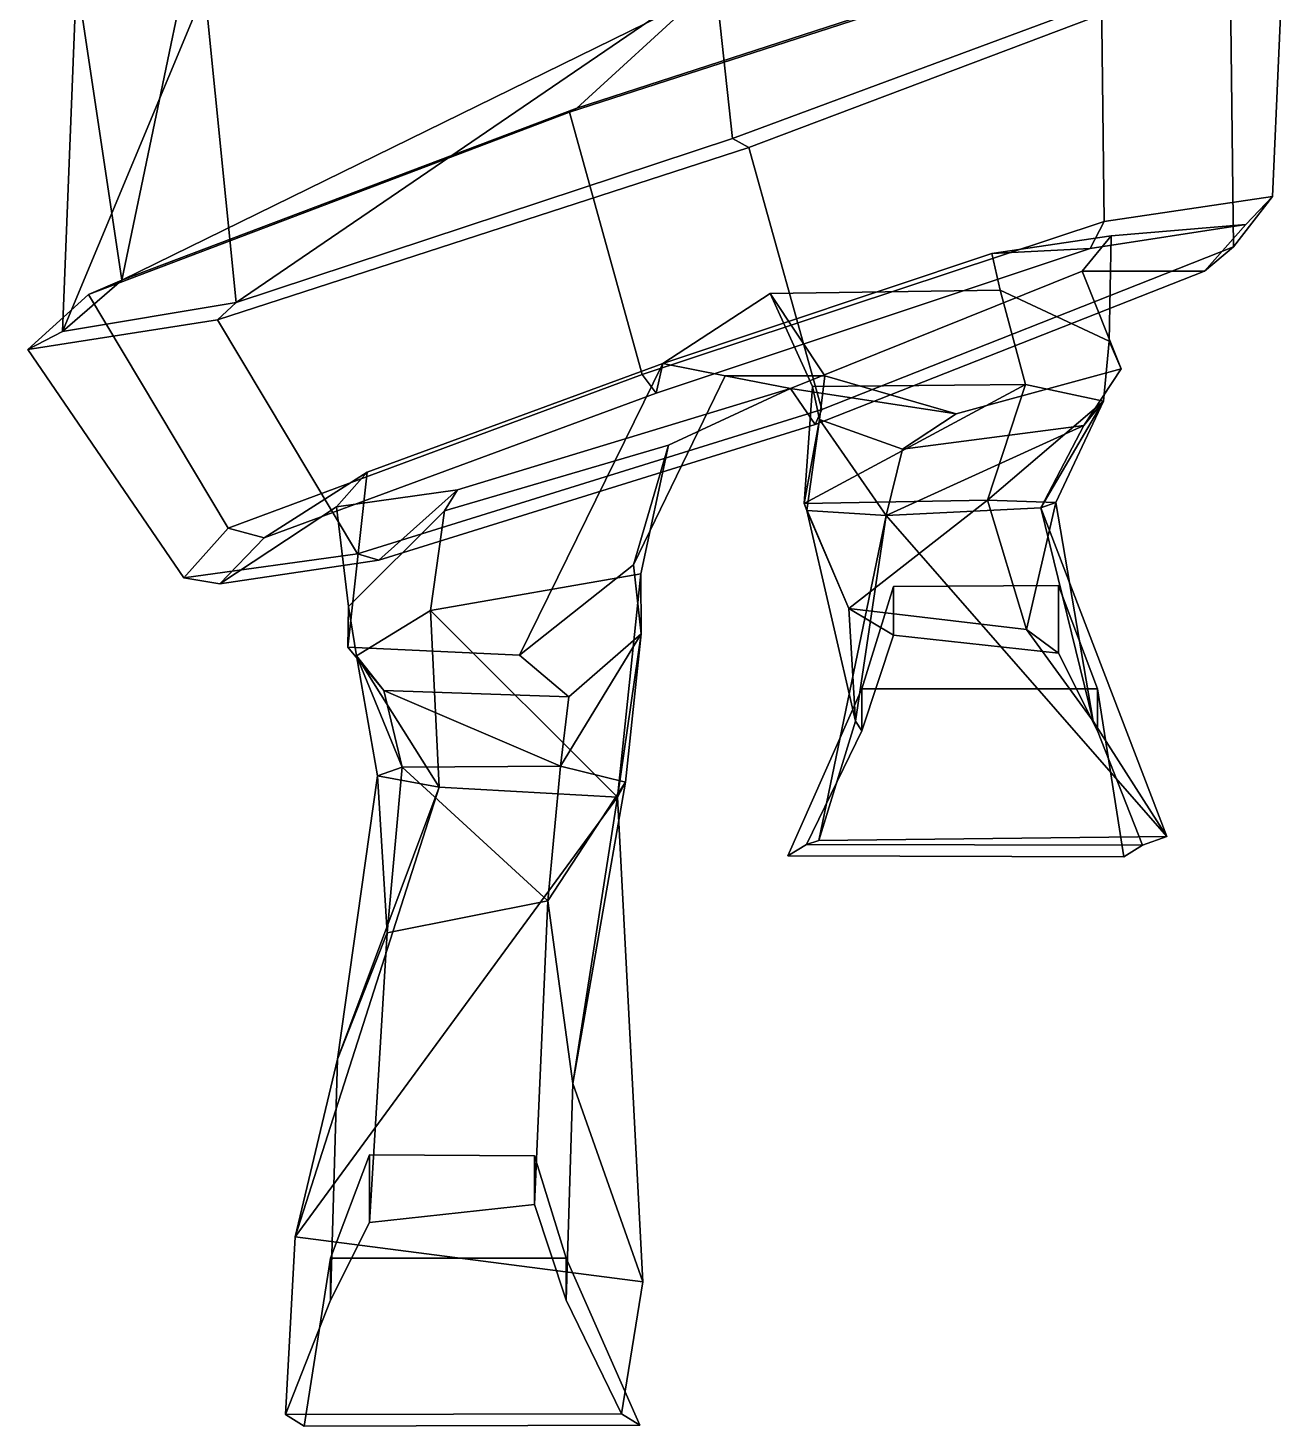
# Model space of a CAD drawing. Extents: x -288 to 196, y -153 to 451.
# Drawn here: x -139.1 to 112.3, y -153 to 126.5 of the extents above; entities that cross this region are included whole.
import ezdxf

# ---------------------------------------------------------------- set-up
doc = ezdxf.new("R2010")
doc.units = 0

msp = doc.modelspace()

# ---------------------------------------------------------------- linework, layer by layer
for points in [[(75.477081, 144.109436, 99.723579), (76.169029, 87.824127, 95.753052), (109.817635, 92.839386, 17.157022), (112.316681, 150.24176, 21.714691)], [(109.817635, 92.839386, 17.157022), (102.020378, 82.744598, -76.605492), (101.32843, 139.029907, -72.634964), (112.316681, 150.24176, 21.714691)], [(-16.228655, 57.271301, 113.219482), (76.169029, 87.824127, 95.753052), (75.477081, 144.109436, 99.723579), (-30.81992, 109.700073, 114.705681)], [(-30.81992, 109.700073, 114.705681), (75.477081, 144.109436, 99.723579), (70.65181, 142.969116, 90.388947), (-29.308701, 110.471741, 102.564415)], [(70.65181, 142.969116, 90.388947), (-5.289701, 132.582275, 116.460648), (-29.308701, 110.471741, 102.564415)], [(-120.318359, 76.118134, 55.250374), (-106.574348, 142.021484, 84.330772), (-129.418167, 136.625061, -1.787463)], [(-120.318359, 76.118134, 55.250374), (-5.289701, 132.582275, 116.460648), (-106.574348, 142.021484, 84.330772)], [(93.529114, 138.473969, -62.140743), (1.82707, 104.443604, -109.469246), (-1.752628, 136.937469, -101.713516)], [(101.32843, 139.029907, -72.634964), (5.095846, 102.644226, -124.87394), (1.82707, 104.443604, -109.469246), (93.529114, 138.473969, -62.140743)], [(102.020378, 82.744598, -76.605492), (19.704723, 50.210754, -126.358894), (5.095846, 102.644226, -124.87394), (101.32843, 139.029907, -72.634964)], [(-120.318359, 76.118134, 55.250374), (-129.418167, 136.625061, -1.787463), (-132.213257, 65.871384, -23.189745)], [(-132.213257, 65.871384, -23.189745), (-129.418167, 136.625061, -1.787463), (-103.721107, 134.141296, -69.640663)], [(-97.441055, 71.622986, -97.279312), (-103.721107, 134.141296, -69.640663), (-1.752628, 136.937469, -101.713516)], [(-97.441055, 71.622986, -97.279312), (-1.752628, 136.937469, -101.713516), (1.82707, 104.443604, -109.469246)], [(-132.213257, 65.871384, -23.189745), (-103.721107, 134.141296, -69.640663), (-97.441055, 71.622986, -97.279312)], [(-120.318359, 76.118134, 55.250374), (-29.308701, 110.471741, 102.564415), (-5.289701, 132.582275, 116.460648)], [(-30.81992, 109.700073, 114.705681), (-29.308701, 110.471741, 102.564415), (-120.318359, 76.118134, 55.250374), (-127.011681, 73.226257, 62.46558)], [(-16.228655, 57.271301, 113.219482), (-30.81992, 109.700073, 114.705681), (-127.011681, 73.226257, 62.46558), (-99.032883, 26.492981, 63.515846)], [(-101.160324, 68.146744, -109.89296), (-97.441055, 71.622986, -97.279312), (1.82707, 104.443604, -109.469246), (5.095846, 102.644226, -124.87394)], [(-73.181526, 21.413452, -108.842697), (-101.160324, 68.146744, -109.89296), (5.095846, 102.644226, -124.87394), (19.704723, 50.210754, -126.358894)], [(76.169029, 87.824127, 95.753052), (73.352821, 82.427063, 86.42852), (104.503532, 87.248871, 15.908809), (109.817635, 92.839386, 17.157022)], [(109.817635, 92.839386, 17.157022), (104.503532, 87.248871, 15.908809), (96.230125, 77.931915, -66.101166), (102.020378, 82.744598, -76.605492)], [(-16.228655, 57.271301, 113.219482), (-13.448518, 53.483536, 100.948975), (73.352821, 82.427063, 86.42852), (76.169029, 87.824127, 95.753052)], [(73.352821, 82.427063, 86.42852), (53.695297, 81.46843, 67.650734), (77.525497, 84.978516, 11.464874), (104.503532, 87.248871, 15.908809)], [(104.503532, 87.248871, 15.908809), (77.525497, 84.978516, 11.464874), (71.77253, 77.916443, -52.875462), (96.230125, 77.931915, -66.101166)], [(53.695297, 81.46843, 67.650734), (55.332916, 74.077179, 49.145977), (77.145195, 63.91127, 15.163898), (77.525497, 84.978516, 11.464874)], [(77.525497, 84.978516, 11.464874), (77.145195, 63.91127, 15.163898), (79.520012, 58.402328, -28.687351), (71.77253, 77.916443, -52.875462)], [(-13.448518, 53.483536, 100.948975), (-12.153022, 59.462616, 80.262505), (53.695297, 81.46843, 67.650734), (73.352821, 82.427063, 86.42852)], [(-12.153022, 59.462616, 80.262505), (9.343263, 73.467438, 56.847851), (55.332916, 74.077179, 49.145977), (53.695297, 81.46843, 67.650734)], [(102.020378, 82.744598, -76.605492), (96.230125, 77.931915, -66.101166), (18.350933, 47.235275, -111.067291), (19.704723, 50.210754, -126.358894)], [(-139.10051, 62.230682, -24.546152), (-127.011681, 73.226257, 62.46558), (-120.318359, 76.118134, 55.250374), (-132.213257, 65.871384, -23.189745)], [(96.230125, 77.931915, -66.101166), (71.77253, 77.916443, -52.875462), (13.379358, 54.445786, -89.969368), (18.350933, 47.235275, -111.067291)], [(71.77253, 77.916443, -52.875462), (79.520012, 58.402328, -28.687351), (46.55418, 49.352295, -62.895729), (13.379358, 54.445786, -89.969368)], [(-127.011681, 73.226257, 62.46558), (-139.10051, 62.230682, -24.546152), (-107.930717, 16.614441, -22.908743), (-99.032883, 26.492981, 63.515846)], [(20.273859, 56.953384, -3.928638), (9.343263, 73.467438, 56.847851), (-12.153022, 59.462616, 80.262505), (0.362401, 57.003479, -3.181487)], [(17.801485, 54.865982, 22.441431), (60.393574, 55.23793, 28.275543), (55.332916, 74.077179, 49.145977), (9.343263, 73.467438, 56.847851)], [(17.801485, 54.865982, 22.441431), (9.343263, 73.467438, 56.847851), (20.273859, 56.953384, -3.928638), (19.181398, 48.231903, -5.254441)], [(60.393574, 55.23793, 28.275543), (76.005348, 51.935577, 15.986423), (77.145195, 63.91127, 15.163898), (55.332916, 74.077179, 49.145977)], [(-101.160324, 68.146744, -109.89296), (-139.10051, 62.230682, -24.546152), (-132.213257, 65.871384, -23.189745), (-97.441055, 71.622986, -97.279312)], [(-107.930717, 16.614441, -22.908743), (-139.10051, 62.230682, -24.546152), (-101.160324, 68.146744, -109.89296), (-73.181526, 21.413452, -108.842697)], [(76.005348, 51.935577, 15.986423), (72.083328, 47.070267, -4.820304), (79.520012, 58.402328, -28.687351), (77.145195, 63.91127, 15.163898)], [(-13.448518, 53.483536, 100.948975), (-91.832916, 24.602173, 56.034294), (-71.236336, 37.734879, 44.663273), (-12.153022, 59.462616, 80.262505)], [(-12.153022, 59.462616, 80.262505), (-71.236336, 37.734879, 44.663273), (-75.131256, 2.710144, 11.016883), (-40.797344, 1.106064, 42.749161)], [(0.362401, 57.003479, -3.181487), (-12.153022, 59.462616, 80.262505), (-40.797344, 1.106064, 42.749161), (-17.988644, 19.152481, -9.499801)], [(-16.228655, 57.271301, 113.219482), (-99.032883, 26.492981, 63.515846), (-91.832916, 24.602173, 56.034294), (-13.448518, 53.483536, 100.948975)], [(13.379358, 54.445786, -89.969368), (0.362401, 57.003479, -3.181487), (-17.988644, 19.152481, -9.499801), (-10.998661, 43.101944, -66.16082)], [(20.273859, 56.953384, -3.928638), (0.362401, 57.003479, -3.181487), (13.379358, 54.445786, -89.969368), (46.55418, 49.352295, -62.895729)], [(19.181398, 48.231903, -5.254441), (20.273859, 56.953384, -3.928638), (46.55418, 49.352295, -62.895729), (35.785721, 42.300323, -28.47525)], [(72.083328, 47.070267, -4.820304), (35.785721, 42.300323, -28.47525), (46.55418, 49.352295, -62.895729), (79.520012, 58.402328, -28.687351)], [(-68.955612, 20.107025, -96.495392), (18.350933, 47.235275, -111.067291), (13.379358, 54.445786, -89.969368), (-53.159107, 34.182892, -75.862923)], [(-53.159107, 34.182892, -75.862923), (13.379358, 54.445786, -89.969368), (-10.998661, 43.101944, -66.16082), (-55.762112, 30.007462, -59.774601)], [(16.122431, 31.458755, 38.123604), (60.393574, 55.23793, 28.275543), (17.801485, 54.865982, 22.441431)], [(16.122431, 31.458755, 38.123604), (52.815071, 32.134796, 42.622089), (60.393574, 55.23793, 28.275543)], [(16.122431, 31.458755, 38.123604), (17.801485, 54.865982, 22.441431), (19.181398, 48.231903, -5.254441)], [(52.815071, 32.134796, 42.622089), (76.005348, 51.935577, 15.986423), (60.393574, 55.23793, 28.275543)], [(52.815071, 32.134796, 42.622089), (66.507607, 31.647644, 31.266911), (76.005348, 51.935577, 15.986423)], [(63.470451, 30.552872, 12.583059), (72.083328, 47.070267, -4.820304), (76.005348, 51.935577, 15.986423)], [(66.507607, 31.647644, 31.266911), (63.470451, 30.552872, 12.583059), (76.005348, 51.935577, 15.986423)], [(-73.181526, 21.413452, -108.842697), (19.704723, 50.210754, -126.358894), (18.350933, 47.235275, -111.067291), (-68.955612, 20.107025, -96.495392)], [(16.122431, 31.458755, 38.123604), (19.181398, 48.231903, -5.254441), (16.707533, 30.025223, 12.736228)], [(16.707533, 30.025223, 12.736228), (19.181398, 48.231903, -5.254441), (32.51532, 29.025024, -8.090284)], [(32.51532, 29.025024, -8.090284), (19.181398, 48.231903, -5.254441), (35.785721, 42.300323, -28.47525)], [(32.51532, 29.025024, -8.090284), (35.785721, 42.300323, -28.47525), (72.083328, 47.070267, -4.820304)], [(63.470451, 30.552872, 12.583059), (32.51532, 29.025024, -8.090284), (72.083328, 47.070267, -4.820304)], [(-58.585377, 10.02652, -48.694717), (-55.762112, 30.007462, -59.774601), (-10.998661, 43.101944, -66.16082), (-16.537655, 17.370941, -42.016739)], [(-16.449089, 5.380188, -16.567532), (-16.537655, 17.370941, -42.016739), (-10.998661, 43.101944, -66.16082), (-17.988644, 19.152481, -9.499801)], [(-91.832916, 24.602173, 56.034294), (-100.724632, 15.406723, -21.853241), (-77.385025, 30.750565, -17.038712), (-71.236336, 37.734879, 44.663273)], [(-71.236336, 37.734879, 44.663273), (-77.385025, 30.750565, -17.038712), (-74.962189, 10.875992, -27.756477), (-75.131256, 2.710144, 11.016883)], [(-100.724632, 15.406723, -21.853241), (-68.955612, 20.107025, -96.495392), (-53.159107, 34.182892, -75.862923), (-77.385025, 30.750565, -17.038712)], [(-77.385025, 30.750565, -17.038712), (-53.159107, 34.182892, -75.862923), (-55.762112, 30.007462, -59.774601), (-74.962189, 10.875992, -27.756477)], [(25.097681, 10.458725, 18.938807), (52.815071, 32.134796, 42.622089), (16.122431, 31.458755, 38.123604)], [(25.097681, 10.458725, 18.938807), (16.122431, 31.458755, 38.123604), (16.707533, 30.025223, 12.736228)], [(60.593761, 6.2388, 18.32147), (52.815071, 32.134796, 42.622089), (25.097681, 10.458725, 18.938807)], [(60.593761, 6.2388, 18.32147), (66.507607, 31.647644, 31.266911), (52.815071, 32.134796, 42.622089)], [(73.929245, -12.072922, 0.727745), (66.507607, 31.647644, 31.266911), (60.593761, 6.2388, 18.32147)], [(73.929245, -12.072922, 0.727745), (63.470451, 30.552872, 12.583059), (66.507607, 31.647644, 31.266911)], [(-73.393517, 1.003113, -37.41003), (-74.962189, 10.875992, -27.756477), (-55.762112, 30.007462, -59.774601), (-58.585377, 10.02652, -48.694717)], [(26.387278, -12.072891, -13.062585), (25.097681, 10.458725, 18.938807), (16.707533, 30.025223, 12.736228)], [(26.387278, -12.072891, -13.062585), (16.707533, 30.025223, 12.736228), (32.51532, 29.025024, -8.090284)], [(19.073444, -35.971619, -49.596973), (26.387278, -12.072891, -13.062585), (32.51532, 29.025024, -8.090284)], [(19.073444, -35.971619, -49.596973), (32.51532, 29.025024, -8.090284), (88.65403, -35.125244, -27.321653)], [(88.65403, -35.125244, -27.321653), (32.51532, 29.025024, -8.090284), (63.470451, 30.552872, 12.583059)], [(88.65403, -35.125244, -27.321653), (63.470451, 30.552872, 12.583059), (73.929245, -12.072922, 0.727745)], [(-99.032883, 26.492981, 63.515846), (-107.930717, 16.614441, -22.908743), (-100.724632, 15.406723, -21.853241), (-91.832916, 24.602173, 56.034294)], [(-107.930717, 16.614441, -22.908743), (-73.181526, 21.413452, -108.842697), (-68.955612, 20.107025, -96.495392), (-100.724632, 15.406723, -21.853241)], [(-21.209614, -27.263138, -38.499771), (-58.585377, 10.02652, -48.694717), (-16.537655, 17.370941, -42.016739)], [(-30.933388, -7.235031, 2.497662), (-16.449089, 5.380188, -16.567532), (-17.988644, 19.152481, -9.499801), (-40.797344, 1.106064, 42.749161)], [(-21.209614, -27.263138, -38.499771), (-16.537655, 17.370941, -42.016739), (-16.449089, 5.380188, -16.567532)], [(27.673773, -5.600525, 102.617195), (74.813721, -5.600525, 102.617195), (66.977409, 15.030991, 87.801697), (33.987896, 14.845688, 87.801697)], [(27.673773, -5.600525, 102.617195), (33.987896, 14.845688, 87.801697), (33.987896, 5.107269, 35.947453), (27.673773, -13.984039, 43.725594)], [(33.987896, 14.845688, 87.801697), (66.977409, 15.030991, 87.801697), (66.977409, 1.509277, 35.947453), (33.987896, 5.107269, 35.947453)], [(74.813721, -5.600525, 102.617195), (74.813721, -13.984039, 43.725594), (66.977409, 1.509277, 35.947453), (66.977409, 15.030991, 87.801697)], [(-67.942604, -5.967377, -19.760363), (-75.131256, 2.710144, 11.016883), (-74.962189, 10.875992, -27.756477), (-73.393517, 1.003113, -37.41003)], [(-56.865921, -25.290482, -43.924721), (-73.393517, 1.003113, -37.41003), (-58.585377, 10.02652, -48.694717)], [(-56.865921, -25.290482, -43.924721), (-58.585377, 10.02652, -48.694717), (-21.209614, -27.263138, -38.499771)], [(26.387278, -12.072891, -13.062585), (27.673773, -13.984039, 43.725594), (33.987896, 5.107269, 35.947453), (25.097681, 10.458725, 18.938807)], [(25.097681, 10.458725, 18.938807), (33.987896, 5.107269, 35.947453), (66.977409, 1.509277, 35.947453), (60.593761, 6.2388, 18.32147)], [(73.929245, -12.072922, 0.727745), (60.593761, 6.2388, 18.32147), (66.977409, 1.509277, 35.947453), (74.813721, -13.984039, 43.725594)], [(-32.587822, -21.050873, 1.747369), (-19.615198, -24.286224, -15.209743), (-16.449089, 5.380188, -16.567532)], [(-32.587822, -21.050873, 1.747369), (-16.449089, 5.380188, -16.567532), (-30.933388, -7.235031, 2.497662)], [(-19.615198, -24.286224, -15.209743), (-21.209614, -27.263138, -38.499771), (-16.449089, 5.380188, -16.567532)], [(-30.933388, -7.235031, 2.497662), (-40.797344, 1.106064, 42.749161), (-75.131256, 2.710144, 11.016883), (-67.942604, -5.967377, -19.760363)], [(-64.261757, -21.252502, -17.76408), (-67.942604, -5.967377, -19.760363), (-73.393517, 1.003113, -37.41003)], [(-64.261757, -21.252502, -17.76408), (-73.393517, 1.003113, -37.41003), (-69.181519, -22.982452, -33.567101)], [(-69.181519, -22.982452, -33.567101), (-73.393517, 1.003113, -37.41003), (-56.865921, -25.290482, -43.924721)], [(-32.587822, -21.050873, 1.747369), (-30.933388, -7.235031, 2.497662), (-67.942604, -5.967377, -19.760363)], [(-32.587822, -21.050873, 1.747369), (-67.942604, -5.967377, -19.760363), (-64.261757, -21.252502, -17.76408)], [(12.906889, -39.000473, 102.617195), (80.090286, -39.185791, 102.617195), (74.813721, -5.600525, 102.617195), (27.673773, -5.600525, 102.617195)], [(12.906889, -39.000473, 102.617195), (27.673773, -5.600525, 102.617195), (27.673773, -13.984039, 43.725594), (16.610764, -36.773605, 32.613968)], [(80.090286, -39.185791, 102.617195), (83.794151, -36.879501, 36.317848), (74.813721, -13.984039, 43.725594), (74.813721, -5.600525, 102.617195)], [(19.073444, -35.971619, -49.596973), (16.610764, -36.773605, 32.613968), (27.673773, -13.984039, 43.725594), (26.387278, -12.072891, -13.062585)], [(88.65403, -35.125244, -27.321653), (73.929245, -12.072922, 0.727745), (74.813721, -13.984039, 43.725594), (83.794151, -36.879501, 36.317848)], [(-67.281326, -54.434525, -13.499887), (-64.261757, -21.252502, -17.76408), (-69.181519, -22.982452, -33.567101)], [(-67.281326, -54.434525, -13.499887), (-35.126904, -48.001968, 2.241591), (-64.261757, -21.252502, -17.76408)], [(-35.126904, -48.001968, 2.241591), (-32.587822, -21.050873, 1.747369), (-64.261757, -21.252502, -17.76408)], [(-35.126904, -48.001968, 2.241591), (-19.615198, -24.286224, -15.209743), (-32.587822, -21.050873, 1.747369)], [(-77.213364, -79.695244, -22.880453), (-67.281326, -54.434525, -13.499887), (-69.181519, -22.982452, -33.567101)], [(-77.213364, -79.695244, -22.880453), (-69.181519, -22.982452, -33.567101), (-56.865921, -25.290482, -43.924721)], [(-30.099674, -84.510101, -9.088349), (-19.615198, -24.286224, -15.209743), (-35.126904, -48.001968, 2.241591)], [(-30.099674, -84.510101, -9.088349), (-21.209614, -27.263138, -38.499771), (-19.615198, -24.286224, -15.209743)], [(-85.659416, -115.165298, -37.799507), (-77.213364, -79.695244, -22.880453), (-56.865921, -25.290482, -43.924721)], [(-85.659416, -115.165298, -37.799507), (-56.865921, -25.290482, -43.924721), (-21.209614, -27.263138, -38.499771)], [(-16.136227, -124.160309, -18.638229), (-85.659416, -115.165298, -37.799507), (-21.209614, -27.263138, -38.499771)], [(-16.136227, -124.160309, -18.638229), (-21.209614, -27.263138, -38.499771), (-30.099674, -84.510101, -9.088349)], [(88.65403, -35.125244, -27.321653), (83.794151, -36.879501, 36.317848), (16.610764, -36.773605, 32.613968), (19.073444, -35.971619, -49.596973)], [(80.090286, -39.185791, 102.617195), (12.906889, -39.000473, 102.617195), (16.610764, -36.773605, 32.613968), (83.794151, -36.879501, 36.317848)], [(-35.126904, -48.001968, 2.241591), (-67.281326, -54.434525, -13.499887), (-70.777412, -112.334427, 35.947453), (-37.787899, -108.736435, 35.947453)], [(-30.099674, -84.510101, -9.088349), (-35.126904, -48.001968, 2.241591), (-37.787899, -108.736435, 35.947453), (-31.473774, -127.827744, 43.725594)], [(-77.213364, -79.695244, -22.880453), (-78.613716, -127.827744, 43.725594), (-70.777412, -112.334427, 35.947453), (-67.281326, -54.434525, -13.499887)], [(-85.659416, -115.165298, -37.799507), (-87.594154, -150.723206, 36.317848), (-78.613716, -127.827744, 43.725594), (-77.213364, -79.695244, -22.880453)], [(-16.136227, -124.160309, -18.638229), (-30.099674, -84.510101, -9.088349), (-31.473774, -127.827744, 43.725594), (-20.410763, -150.61731, 32.613968)], [(-31.473774, -119.444244, 102.617195), (-37.787899, -98.998032, 87.801697), (-70.777412, -98.812729, 87.801697), (-78.613716, -119.444244, 102.617195)], [(-78.613716, -119.444244, 102.617195), (-70.777412, -98.812729, 87.801697), (-70.777412, -112.334427, 35.947453), (-78.613716, -127.827744, 43.725594)], [(-37.787899, -98.998032, 87.801697), (-37.787899, -108.736435, 35.947453), (-70.777412, -112.334427, 35.947453), (-70.777412, -98.812729, 87.801697)], [(-31.473774, -119.444244, 102.617195), (-31.473774, -127.827744, 43.725594), (-37.787899, -108.736435, 35.947453), (-37.787899, -98.998032, 87.801697)], [(-85.659416, -115.165298, -37.799507), (-16.136227, -124.160309, -18.638229), (-20.410763, -150.61731, 32.613968), (-87.594154, -150.723206, 36.317848)], [(-83.890282, -153.02951, 102.617195), (-78.613716, -119.444244, 102.617195), (-78.613716, -127.827744, 43.725594), (-87.594154, -150.723206, 36.317848)], [(-16.70689, -152.844193, 102.617195), (-31.473774, -119.444244, 102.617195), (-78.613716, -119.444244, 102.617195), (-83.890282, -153.02951, 102.617195)], [(-16.70689, -152.844193, 102.617195), (-20.410763, -150.61731, 32.613968), (-31.473774, -127.827744, 43.725594), (-31.473774, -119.444244, 102.617195)], [(-83.890282, -153.02951, 102.617195), (-87.594154, -150.723206, 36.317848), (-20.410763, -150.61731, 32.613968), (-16.70689, -152.844193, 102.617195)]]:
    msp.add_3dface(points)

doc.saveas('drawing.dxf')
